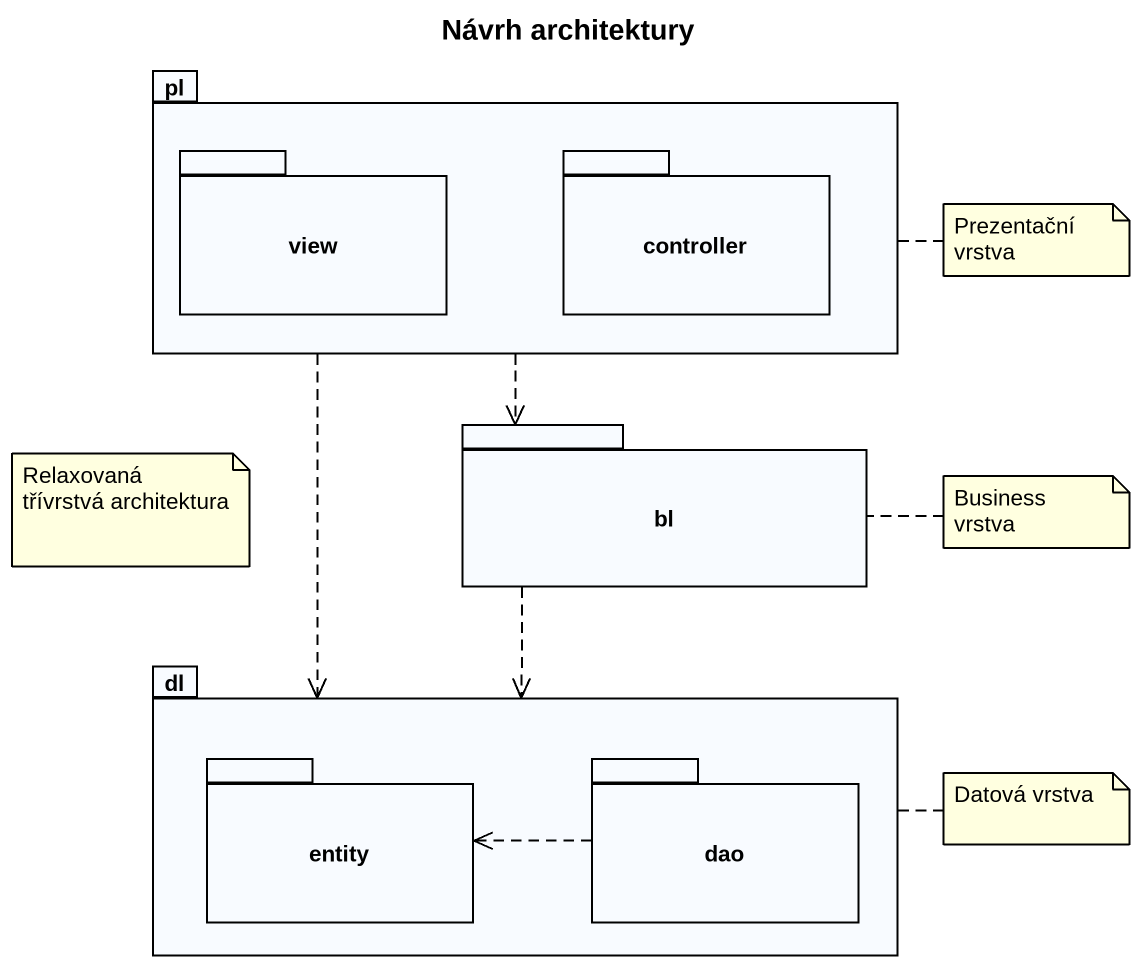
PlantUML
@startuml
title Návrh architektury
package pl {
  package view {
  }
  package controller {
  }
}
package bl {
}
package dl {
  package "entity" as entity_ {
  }
  package dao {
  }
}
pl ..> bl
pl ..> dl
bl ..> dl
dao .left.> entity_
note right of pl : Prezentační vrstva
note as N2
  Relaxovaná třívrstvá architektura
end note
note right of bl : Business vrstva
note right of dl : Datová vrstva
@enduml
